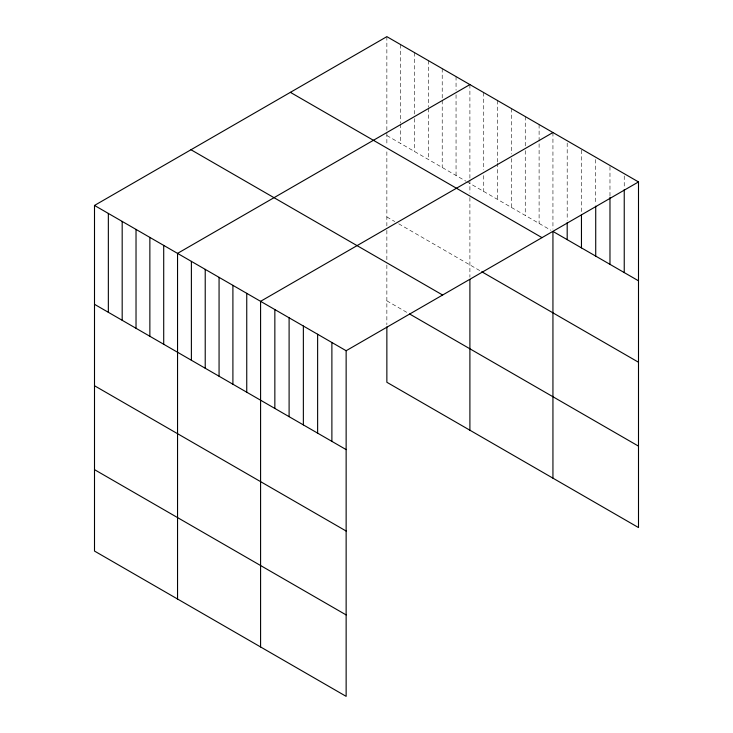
<?xml version="1.0" encoding="UTF-8"?>
<svg xmlns="http://www.w3.org/2000/svg" width="733" height="733" viewBox="0 0 733 733"><rect width="100%" height="100%" fill="white"/><g stroke="black" fill="none" stroke-linecap="round" stroke-linejoin="round"><path stroke-width="0.55" stroke-dasharray="3.67 2.75" d="M386.859 135.523L465.941 181.188M466.93 181.757L550.959 230.272M386.859 216.959L394.766 221.522M398.715 223.803L481.764 271.751M386.859 300.851L408.602 313.403M624.241 175.975L624.241 187.336M609.975 166.602L609.975 196.151M595.718 159.51L595.718 203.829M581.461 150.137L581.461 213.789M567.195 143.045L567.195 220.331M552.939 132.536L552.939 229.145M539.103 124.546L539.103 223.428M525.259 116.556L525.259 146.105M525.259 150.65L525.259 215.429M511.414 108.566L511.414 154.022M511.414 158.575L511.414 207.439M497.579 100.577L497.579 161.947M497.579 163.083L497.579 199.449M483.734 92.587L483.734 169.864M483.734 175.553L483.734 191.46M469.899 84.597L469.899 178.925M469.899 180.061L469.899 193.237M469.899 197.58L469.899 277.202M456.054 76.599L456.054 90.241M456.054 94.786L456.054 175.48M442.219 68.609L442.219 99.294M442.219 100.439L442.219 167.491M428.374 60.619L428.374 107.22M428.374 108.356L428.374 159.501M414.539 52.629L414.539 114M414.539 118.554L414.539 151.511M400.694 44.64L400.694 123.062M400.694 124.198L400.694 143.521M386.859 36.65L386.859 145.299M386.859 151.813L386.859 225.901M386.859 230.382L386.859 260.582M386.859 265.053L386.859 324.737"/><path stroke-width="1.1" d="M94.502 205.442L346.141 350.722L346.141 696.35L94.502 551.069L94.502 205.442L386.859 36.65L638.498 181.931L638.498 527.558L386.859 382.278L386.859 326.909M469.899 84.597L177.542 253.38L177.542 599.008M552.939 132.536L260.582 301.327L260.582 646.955M346.141 350.722L638.498 181.931M638.498 280.812L552.939 231.417L552.939 478.163M290.378 92.349L542.017 237.639M481.764 271.751L638.498 362.239M190.983 149.743L442.622 295.023M409.591 313.981L638.498 446.131M94.502 304.314L346.141 449.604M94.502 385.741L346.141 531.031M94.502 469.642L346.141 614.923M624.241 189.609L624.241 272.575M609.975 197.287L609.975 264.347M595.718 206.101L595.718 256.11M581.461 214.925L581.461 247.882M567.195 222.603L567.195 239.645M469.899 279.438L469.899 430.225M331.884 342.494L331.884 441.367M317.627 334.257L317.627 433.13M303.361 326.02L303.361 424.902M289.104 317.792L289.104 416.665M274.848 309.555L274.848 408.437M246.746 293.337L246.746 392.21M232.902 285.348L232.902 384.22M219.066 277.358L219.066 376.231M205.222 269.359L205.222 368.241M191.386 261.369L191.386 360.251M163.706 245.39L163.706 344.272M149.862 237.4L149.862 336.282M136.026 229.411L136.026 328.283M122.182 221.421L122.182 320.294M108.347 213.431L108.347 312.304"/></g></svg>
